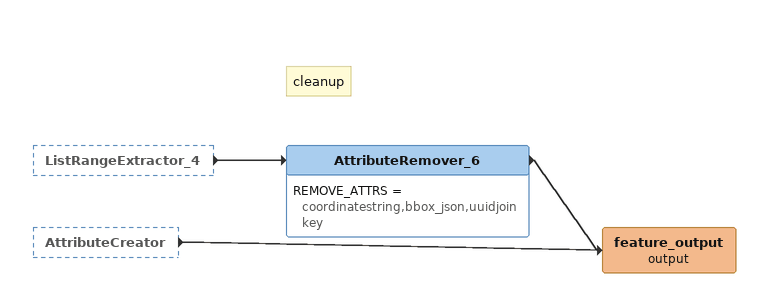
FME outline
ListRangeExtractor_4 [outside]
    -> AttributeRemover_6
AttributeCreator [outside]
    -> feature_output (output)
Note: cleanup
AttributeRemover_6
    REMOVE_ATTRS = coordinatestring,bbox_json,uuidjoinkey
    -> feature_output (output)
feature_output (output)
